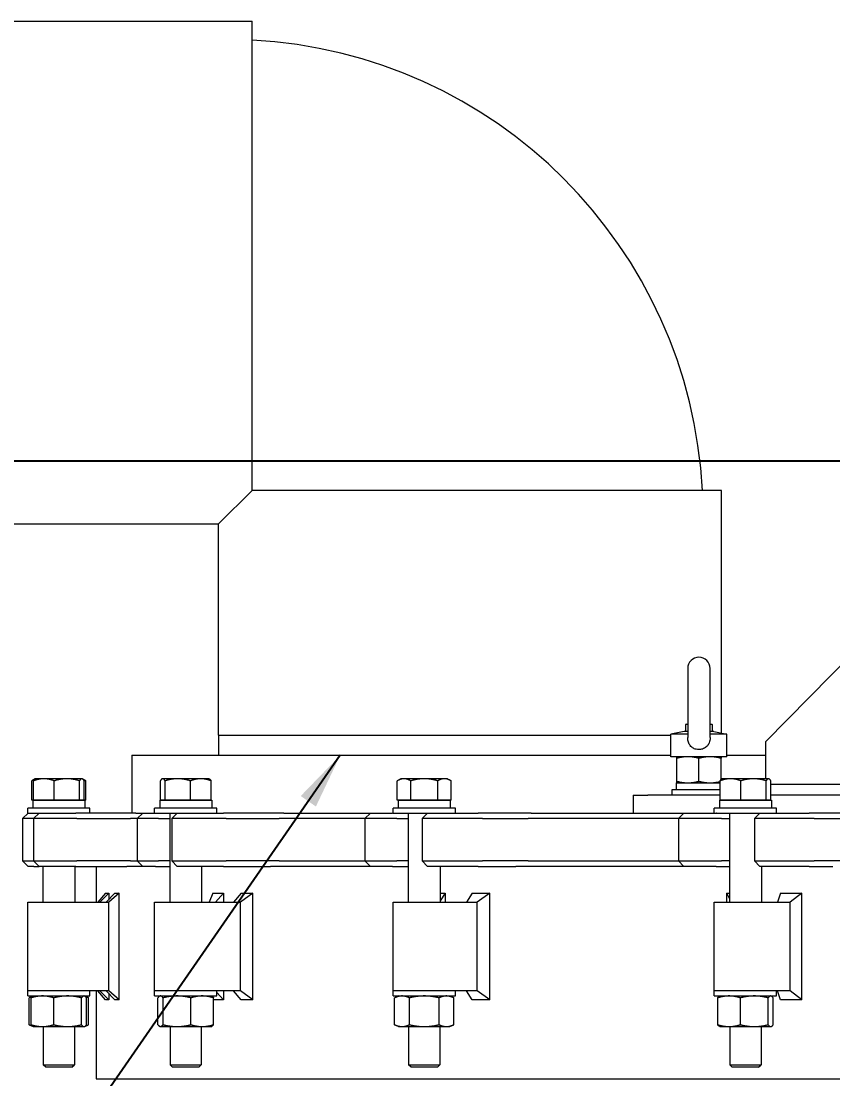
# Model space of a CAD drawing. Header units: inches. Extents: x 20 to 536, y 8 to 344.
# Drawn here: x 396.65 to 419.45, y 140.66 to 170.37 of the extents above; entities that cross this region are included whole.
import ezdxf

# ---------------------------------------------------------------- set-up
doc = ezdxf.new("R2010")
doc.units = ezdxf.units.IN
doc.header["$LTSCALE"] = 16
doc.header["$MEASUREMENT"] = 0
for name, color, linetype, lineweight in [('Dimension (ANSI)', 7, 'Continuous', 25), ('Symbol (ANSI)', 7, 'Continuous', 25), ('Visible (ANSI)', 7, 'Continuous', 50)]:
    doc.layers.add(name, color=color, linetype=linetype, lineweight=lineweight)
doc.styles.add('Standard D-E', font='arial.ttf')
doc.dimstyles.new('in [mm] D-E NeptuneBenson', dxfattribs={"dimscale": 16, "dimtxt": 0.15, "dimasz": 0.098425, "dimexe": 0.125, "dimexo": 0.063, "dimgap": 0.031496, "dimtad": 0, "dimtih": 1, "dimtoh": 1, "dimdec": 4, "dimrnd": 1e-08, "dimzin": 3, "dimdsep": 46, "dimlunit": 5, "dimtxsty": 'Standard D-E', "dimcen": 0.09, "dimdle": 0.393701, "dimclrd": 256, "dimclre": 256, "dimclrt": 256, "dimadec": 1, "dimazin": 1, "dimtfac": 1, "dimtofl": 0, "dimtmove": 0, "dimatfit": 3, "dimfxl": 1, "dimfrac": 1, "dimtolj": 1, "dimtzin": 4, "dimlwd": -1, "dimlwe": -1, "dimarcsym": 0})
doc.dimstyles.new('in [mm] D-E NeptuneBenson$7', dxfattribs={"dimscale": 16, "dimtxt": 0.15, "dimasz": 0.098425, "dimexe": 0.125, "dimexo": 0.063, "dimgap": 0.031496, "dimtad": 0, "dimtih": 1, "dimtoh": 1, "dimdec": 4, "dimrnd": 1e-08, "dimzin": 3, "dimdsep": 46, "dimlunit": 5, "dimtxsty": 'Standard D-E', "dimcen": 0.09, "dimdle": 0.393701, "dimclrd": 256, "dimclre": 256, "dimclrt": 256, "dimadec": 1, "dimazin": 1, "dimtfac": 1, "dimtofl": 0, "dimtmove": 0, "dimatfit": 3, "dimfxl": 1, "dimfrac": 1, "dimtolj": 1, "dimtzin": 4, "dimlwd": -1, "dimlwe": -1, "dimarcsym": 0})

# ---------------------------------------------------------------- blocks, each defined once
blk = doc.blocks.new('*D27')
at = {"layer": 'Defpoints', "color": 0, "transparency": 16777216}
for p in [(360.176, 158.01), (426.681, 158.01), (401.679, 61.1)]:
    blk.add_point(p, dxfattribs=at)
at = {"layer": 'Dimension (ANSI)', "transparency": 16777216}
for p, q in [((425.673, 158.01), (358.176, 158.01)), ((360.176, 156.436), (360.176, 124.588)), ((360.176, 62.675), (360.176, 107.179)), ((400.671, 61.1), (358.176, 61.1))]:
    blk.add_line(p, q, dxfattribs=at)
for points in [[(359.914, 156.436), (360.439, 156.436), (360.176, 158.01)], [(359.914, 62.675), (360.439, 62.675), (360.176, 61.1)]]:
    blk.add_solid(points, dxfattribs=at)
at = {"layer": 'Dimension (ANSI)', "transparency": 16777216, "char_height": 2.4, "attachment_point": 5, "style": 'Standard D-E'}
for s, insert in [('\\A1; \\fArial|b0|i0;\\H2.4000;96{\\H1x;\\S15#16;} in', (360.176, 118.859)), ('\\A1;[2461.5 mm]{\\P\\fArial|b0|i0;\\H2.4000;SHIPPING HEIGHT\\P\\fArial|b0|i0;\\H2.4000;REF.}', (360.176, 110.155))]:
    blk.add_mtext(s, dxfattribs=dict(at, insert=insert))

msp = doc.modelspace()

# ---------------------------------------------------------------- linework, layer by layer
at = {"layer": 'Visible (ANSI)', "linetype": 'Continuous', "lineweight": 18}
for p, q in [((396.25564, 170.37481), (403.13264, 170.37481)), ((403.13264, 157.18981), (403.13264, 170.37481)), ((402.19364, 156.25081), (403.13264, 157.18981)), ((416.31764, 157.18981), (403.13264, 157.18981)), ((416.31764, 150.37026), (416.31764, 157.18981)), ((396.25564, 156.25081), (402.19364, 156.25081)), ((402.19364, 150.31281), (402.19364, 156.25081)), ((417.55765, 150.12531), (420.02051, 152.62531)), ((415.37068, 152.18763), (415.37068, 150.25196)), ((416.0006, 150.25196), (416.0006, 152.18763)), ((415.2703, 150.41632), (414.89824, 150.33723)), ((415.37068, 150.41632), (415.2703, 150.41632)), ((415.32314, 150.62531), (415.31064, 150.61281)), ((415.37068, 150.61281), (415.31064, 150.61281)), ((415.31064, 150.61281), (415.31064, 150.41632)), ((415.32314, 150.62531), (415.37068, 150.62531)), ((416.0006, 150.62531), (416.04814, 150.62531)), ((416.06064, 150.61281), (416.0006, 150.61281)), ((416.10099, 150.41632), (416.0006, 150.41632)), ((416.04814, 150.62531), (416.06064, 150.61281)), ((416.06064, 150.61281), (416.06064, 150.41632)), ((416.10099, 150.41632), (416.47304, 150.33723)), ((402.19264, 150.31281), (414.89824, 150.31281)), ((402.19264, 150.31281), (402.19264, 149.75031)), ((415.37068, 150.33723), (414.89824, 150.33723)), ((414.89824, 149.70731), (414.89824, 150.33723)), ((416.47304, 150.33723), (416.0006, 150.33723)), ((416.47304, 149.70731), (416.47304, 150.33723)), ((417.55765, 150.12531), (417.55765, 149.08894)), ((399.75564, 149.75031), (414.89824, 149.75031)), ((399.75564, 149.75031), (399.75564, 148.12531)), ((416.47304, 149.70731), (414.89824, 149.70731)), ((415.06064, 149.0184), (415.06064, 149.66223)), ((415.68564, 149.0184), (415.68564, 149.66223)), ((416.31064, 149.0701), (416.31064, 149.66223)), ((416.47304, 149.75031), (417.55765, 149.75031)), ((396.94769, 148.48494), (396.94769, 149.03035)), ((397.03928, 149.08323), (396.94854, 149.03084)), ((396.99388, 148.48494), (396.99388, 149.03035)), ((397.04918, 149.08894), (397.03928, 149.08323)), ((397.28448, 149.08894), (397.04918, 149.08894)), ((397.93074, 149.08894), (397.28448, 149.08894)), ((397.57509, 148.48494), (397.57509, 149.03035)), ((398.35143, 149.08894), (397.93074, 149.08894)), ((398.28639, 148.48494), (398.28639, 149.03035)), ((398.36118, 149.08894), (398.35143, 149.08894)), ((398.36118, 149.08894), (398.37107, 149.08323)), ((398.37107, 149.08323), (398.46181, 149.03084)), ((398.41647, 148.48494), (398.41647, 149.03035)), ((398.46266, 148.48494), (398.46266, 149.03035)), ((400.5571, 148.48494), (400.5571, 149.03035)), ((400.6134, 149.08894), (400.60305, 149.08297)), ((400.62359, 149.08894), (400.6134, 149.08894)), ((401.04623, 149.08894), (400.62359, 149.08894)), ((400.69008, 148.48494), (400.69008, 149.03035)), ((401.69204, 149.08894), (401.04623, 149.08894)), ((401.40238, 148.48494), (401.40238, 149.03035)), ((401.9254, 149.08894), (401.69204, 149.08894)), ((401.9254, 149.08894), (401.93575, 149.08297)), ((401.9817, 148.48494), (401.9817, 149.03035)), ((407.21046, 148.48494), (407.21046, 149.03035)), ((407.31195, 149.08894), (407.21131, 149.03084)), ((407.40047, 149.08894), (407.31195, 149.08894)), ((407.96922, 149.08894), (407.40047, 149.08894)), ((407.59048, 148.48494), (407.59048, 149.03035)), ((408.53669, 149.08894), (407.96922, 149.08894)), ((408.34796, 148.48494), (408.34796, 149.03035)), ((408.62395, 149.08894), (408.53669, 149.08894)), ((408.62395, 149.08894), (408.72458, 149.03084)), ((408.72543, 148.48494), (408.72543, 149.03035)), ((415.05314, 148.97331), (416.28158, 148.97331)), ((415.05314, 148.78531), (415.05314, 148.97331)), ((416.28158, 148.48494), (416.28158, 149.03035)), ((416.33687, 149.08894), (416.32698, 149.08323)), ((416.57218, 149.08894), (416.33687, 149.08894)), ((417.21843, 149.08894), (416.57218, 149.08894)), ((416.86278, 148.48494), (416.86278, 149.03035)), ((417.63913, 149.08894), (417.21843, 149.08894)), ((417.57408, 148.48494), (417.57408, 149.03035)), ((417.64887, 149.08894), (417.63913, 149.08894)), ((417.64887, 149.08894), (417.65877, 149.08323)), ((417.70417, 148.48494), (417.70417, 149.03035)), ((417.70417, 148.93781), (419.79885, 148.93781)), ((413.83763, 148.62531), (414.25176, 148.62531)), ((413.83763, 148.62531), (413.83763, 148.12531)), ((416.28158, 148.62531), (414.25176, 148.62531)), ((414.93564, 148.78531), (416.28158, 148.78531)), ((414.93564, 148.62531), (414.93564, 148.78531)), ((419.67005, 148.62531), (417.70417, 148.62531)), ((396.99388, 148.48494), (396.94769, 148.48494)), ((396.97568, 148.48494), (398.43468, 148.48494)), ((396.97568, 148.48494), (396.97568, 148.26594)), ((397.28448, 148.48494), (396.99388, 148.48494)), ((397.04918, 148.48494), (397.04918, 148.48494)), ((397.57509, 148.48494), (397.28448, 148.48494)), ((397.93074, 148.48494), (397.57509, 148.48494)), ((398.28639, 148.48494), (397.93074, 148.48494)), ((398.35143, 148.48494), (398.28639, 148.48494)), ((398.41647, 148.48494), (398.35143, 148.48494)), ((398.36118, 148.48494), (398.36118, 148.48494)), ((398.46266, 148.48494), (398.41647, 148.48494)), ((398.43468, 148.48494), (398.43468, 148.26594)), ((400.5399, 148.48494), (401.9989, 148.48494)), ((400.5399, 148.48494), (400.5399, 148.26594)), ((400.62359, 148.48494), (400.5571, 148.48494)), ((400.6134, 148.48494), (400.6134, 148.48494)), ((400.69008, 148.48494), (400.62359, 148.48494)), ((401.04623, 148.48494), (400.69008, 148.48494)), ((401.40238, 148.48494), (401.04623, 148.48494)), ((401.69204, 148.48494), (401.40238, 148.48494)), ((401.9817, 148.48494), (401.69204, 148.48494)), ((401.9254, 148.48494), (401.9254, 148.48494)), ((401.9989, 148.48494), (401.9989, 148.26594)), ((407.40047, 148.48494), (407.21046, 148.48494)), ((407.23845, 148.48494), (408.69745, 148.48494)), ((407.23845, 148.48494), (407.23845, 148.26594)), ((407.31195, 148.48494), (407.31195, 148.48494)), ((407.59048, 148.48494), (407.40047, 148.48494)), ((407.96922, 148.48494), (407.59048, 148.48494)), ((408.34796, 148.48494), (407.96922, 148.48494)), ((408.53669, 148.48494), (408.34796, 148.48494)), ((408.72543, 148.48494), (408.53669, 148.48494)), ((408.62395, 148.48494), (408.62395, 148.48494)), ((408.69745, 148.48494), (408.69745, 148.26594)), ((416.26337, 148.48494), (417.72237, 148.48494)), ((416.26337, 148.48494), (416.26337, 148.26594)), ((416.57218, 148.48494), (416.28158, 148.48494)), ((416.33687, 148.48494), (416.33687, 148.48494)), ((416.86278, 148.48494), (416.57218, 148.48494)), ((417.21843, 148.48494), (416.86278, 148.48494)), ((417.57408, 148.48494), (417.21843, 148.48494)), ((417.63913, 148.48494), (417.57408, 148.48494)), ((417.70417, 148.48494), (417.63913, 148.48494)), ((417.64887, 148.48494), (417.64887, 148.48494)), ((417.72237, 148.48494), (417.72237, 148.26594)), ((396.8422, 148.12531), (396.6872, 147.97031)), ((398.58018, 148.26594), (396.83018, 148.26594)), ((396.83018, 148.12531), (396.83018, 148.26594)), ((396.83018, 148.12531), (397.15004, 148.12531)), ((397.15004, 148.12531), (396.99504, 147.97031)), ((397.15004, 148.12531), (397.15191, 148.12531)), ((397.15191, 148.12531), (397.20772, 148.12531)), ((397.20772, 148.12531), (398.18123, 148.12531)), ((399.12292, 148.12531), (398.18123, 148.12531)), ((398.58018, 148.12531), (398.58018, 148.26594)), ((399.8695, 148.12531), (399.12292, 148.12531)), ((399.8695, 148.12531), (400.0613, 148.12531)), ((400.0613, 148.12531), (399.9063, 147.97031)), ((400.0613, 148.12531), (400.16077, 148.12531)), ((400.16077, 148.12531), (400.29182, 148.12531)), ((400.29182, 148.12531), (400.3944, 148.12531)), ((402.1444, 148.26594), (400.3944, 148.26594)), ((400.3944, 148.12531), (400.3944, 148.26594)), ((400.3944, 148.12531), (401.03023, 148.12531)), ((400.8219, 148.12531), (400.8219, 145.62531)), ((401.03023, 148.12531), (400.87523, 147.97031)), ((401.03023, 148.12531), (401.04415, 148.12531)), ((401.04415, 148.12531), (401.18906, 148.12531)), ((401.18906, 148.12531), (402.3288, 148.12531)), ((402.1444, 148.12531), (402.1444, 148.26594)), ((403.1569, 148.12531), (402.3288, 148.12531)), ((404.0213, 148.12531), (403.1569, 148.12531)), ((404.0213, 148.12531), (406.45851, 148.12531)), ((406.45851, 148.12531), (406.30351, 147.97031)), ((406.45851, 148.12531), (406.73899, 148.12531)), ((406.73899, 148.12531), (406.94524, 148.12531)), ((406.94524, 148.12531), (407.08085, 148.12531)), ((407.09326, 148.12531), (407.08085, 148.12531)), ((408.84295, 148.26594), (407.09295, 148.26594)), ((407.09295, 148.12531), (407.09295, 148.26594)), ((407.09326, 148.12531), (408.06214, 148.12531)), ((407.52045, 148.12531), (407.52045, 145.62531)), ((408.06214, 148.12531), (407.90714, 147.97031)), ((408.06214, 148.12531), (408.09788, 148.12531)), ((408.09788, 148.12531), (408.31442, 148.12531)), ((408.31442, 148.12531), (409.48291, 148.12531)), ((408.84295, 148.12531), (408.84295, 148.26594)), ((410.09755, 148.12531), (409.48291, 148.12531)), ((410.97551, 148.12531), (410.09755, 148.12531)), ((410.97551, 148.12531), (415.26225, 148.12531)), ((415.26225, 148.12531), (415.10725, 147.97031)), ((415.26225, 148.12531), (415.79181, 148.12531)), ((415.79181, 148.12531), (416.0484, 148.12531)), ((416.0484, 148.12531), (416.17234, 148.12531)), ((417.86787, 148.26594), (416.11787, 148.26594)), ((416.11787, 148.12531), (416.11787, 148.26594)), ((416.17894, 148.12531), (416.17234, 148.12531)), ((416.17894, 148.12531), (417.39761, 148.12531)), ((416.54537, 148.12531), (416.54537, 145.62531)), ((417.39761, 148.12531), (417.24261, 147.97031)), ((417.39761, 148.12531), (417.46231, 148.12531)), ((417.46231, 148.12531), (417.72437, 148.12531)), ((417.72437, 148.12531), (418.78067, 148.12531)), ((417.86787, 148.12531), (417.86787, 148.26594)), ((419.10772, 148.12531), (418.78067, 148.12531)), ((419.89334, 148.12531), (419.10772, 148.12531)), ((396.69713, 147.97031), (396.6872, 147.97031)), ((396.6872, 147.97031), (396.6872, 146.78031)), ((396.73737, 147.97031), (396.69713, 147.97031)), ((396.99504, 147.97031), (396.73737, 147.97031)), ((396.99997, 147.97031), (396.99504, 147.97031)), ((396.99504, 147.97031), (396.99504, 146.78031)), ((397.05606, 147.97031), (396.99997, 147.97031)), ((398.20815, 147.97031), (397.05606, 147.97031)), ((398.20815, 147.97031), (399.14983, 147.97031)), ((399.14983, 147.97031), (399.71974, 147.97031)), ((399.9063, 147.97031), (399.71974, 147.97031)), ((400.02402, 147.97031), (399.9063, 147.97031)), ((399.9063, 147.97031), (399.9063, 146.78031)), ((400.15573, 147.97031), (400.02402, 147.97031)), ((400.50023, 147.97031), (400.15573, 147.97031)), ((400.50023, 147.97031), (400.8219, 147.97031)), ((400.91185, 147.97031), (400.87523, 147.97031)), ((400.87523, 147.97031), (400.87523, 146.78031)), ((401.0575, 147.97031), (400.91185, 147.97031)), ((402.4063, 147.97031), (401.0575, 147.97031)), ((402.4063, 147.97031), (403.2344, 147.97031)), ((403.2344, 147.97031), (403.89425, 147.97031)), ((406.30351, 147.97031), (403.89425, 147.97031)), ((406.63543, 147.97031), (406.30351, 147.97031)), ((406.30351, 147.97031), (406.30351, 146.78031)), ((406.84273, 147.97031), (406.63543, 147.97031)), ((407.19958, 147.97031), (406.84273, 147.97031)), ((407.19958, 147.97031), (407.52045, 147.97031)), ((408.00118, 147.97031), (407.90714, 147.97031)), ((407.90714, 147.97031), (407.90714, 146.78031)), ((408.21882, 147.97031), (408.00118, 147.97031)), ((409.60164, 147.97031), (408.21882, 147.97031)), ((409.60164, 147.97031), (410.21629, 147.97031)), ((410.21629, 147.97031), (410.88649, 147.97031)), ((415.10725, 147.97031), (410.88649, 147.97031)), ((415.73395, 147.97031), (415.10725, 147.97031)), ((415.10725, 147.97031), (415.10725, 146.78031)), ((415.99183, 147.97031), (415.73395, 147.97031)), ((416.31799, 147.97031), (415.99183, 147.97031)), ((416.31799, 147.97031), (416.54537, 147.97031)), ((417.41288, 147.97031), (417.24261, 147.97031)), ((417.24261, 147.97031), (417.24261, 146.78031)), ((417.67627, 147.97031), (417.41288, 147.97031)), ((418.92632, 147.97031), (417.67627, 147.97031)), ((418.92632, 147.97031), (419.25337, 147.97031)), ((419.25337, 147.97031), (419.85308, 147.97031)), ((396.6872, 146.78031), (396.69713, 146.78031)), ((396.8422, 146.62531), (396.6872, 146.78031)), ((396.69713, 146.78031), (396.73737, 146.78031)), ((396.73737, 146.78031), (396.99504, 146.78031)), ((396.85059, 146.62531), (396.8422, 146.62531)), ((396.89063, 146.62531), (396.85059, 146.62531)), ((397.00106, 146.62531), (396.89063, 146.62531)), ((396.99504, 146.78031), (396.99997, 146.78031)), ((397.15004, 146.62531), (396.99504, 146.78031)), ((396.99997, 146.78031), (397.05606, 146.78031)), ((397.00106, 146.62531), (397.15004, 146.62531)), ((397.05606, 146.78031), (398.20815, 146.78031)), ((397.15191, 146.62531), (397.15004, 146.62531)), ((397.20772, 146.62531), (397.15191, 146.62531)), ((398.18123, 146.62531), (397.20772, 146.62531)), ((397.25768, 146.62531), (397.25768, 145.62531)), ((398.15268, 146.62531), (398.15268, 145.62531)), ((398.18123, 146.62531), (399.12292, 146.62531)), ((399.14983, 146.78031), (398.20815, 146.78031)), ((398.75431, 146.62531), (398.75431, 145.62531)), ((399.12292, 146.62531), (399.61289, 146.62531)), ((399.71974, 146.78031), (399.14983, 146.78031)), ((400.0613, 146.62531), (399.61289, 146.62531)), ((399.71974, 146.78031), (399.9063, 146.78031)), ((399.9063, 146.78031), (400.02402, 146.78031)), ((400.0613, 146.62531), (399.9063, 146.78031)), ((400.02402, 146.78031), (400.15573, 146.78031)), ((400.16077, 146.62531), (400.0613, 146.62531)), ((400.15573, 146.78031), (400.50023, 146.78031)), ((400.29182, 146.62531), (400.16077, 146.62531)), ((400.42273, 146.62531), (400.29182, 146.62531)), ((400.42273, 146.62531), (400.8219, 146.62531)), ((400.8219, 146.78031), (400.50023, 146.78031)), ((400.87523, 146.78031), (400.91185, 146.78031)), ((401.03023, 146.62531), (400.87523, 146.78031)), ((400.91185, 146.78031), (401.0575, 146.78031)), ((401.04415, 146.62531), (401.03023, 146.62531)), ((401.18906, 146.62531), (401.04415, 146.62531)), ((401.0575, 146.78031), (402.4063, 146.78031)), ((402.3288, 146.62531), (401.18906, 146.62531)), ((401.7169, 146.62531), (401.7169, 145.62531)), ((402.3288, 146.62531), (403.1569, 146.62531)), ((403.2344, 146.78031), (402.4063, 146.78031)), ((403.1569, 146.62531), (403.65456, 146.62531)), ((403.89425, 146.78031), (403.2344, 146.78031)), ((406.45851, 146.62531), (403.65456, 146.62531)), ((403.89425, 146.78031), (406.30351, 146.78031)), ((406.30351, 146.78031), (406.63543, 146.78031)), ((406.45851, 146.62531), (406.30351, 146.78031)), ((406.73899, 146.62531), (406.45851, 146.62531)), ((406.63543, 146.78031), (406.84273, 146.78031)), ((406.94524, 146.62531), (406.73899, 146.62531)), ((406.84273, 146.78031), (407.19958, 146.78031)), ((407.08085, 146.62531), (406.94524, 146.62531)), ((407.08085, 146.62531), (407.52045, 146.62531)), ((407.52045, 146.78031), (407.19958, 146.78031)), ((407.90714, 146.78031), (408.00118, 146.78031)), ((408.06214, 146.62531), (407.90714, 146.78031)), ((408.00118, 146.78031), (408.21882, 146.78031)), ((408.09788, 146.62531), (408.06214, 146.62531)), ((408.31442, 146.62531), (408.09788, 146.62531)), ((408.21882, 146.78031), (409.60164, 146.78031)), ((409.48291, 146.62531), (408.31442, 146.62531)), ((408.41545, 146.62531), (408.41545, 145.62531)), ((409.48291, 146.62531), (410.09755, 146.62531)), ((410.21629, 146.78031), (409.60164, 146.78031)), ((410.09755, 146.62531), (410.54287, 146.62531)), ((410.88649, 146.78031), (410.21629, 146.78031)), ((415.26225, 146.62531), (410.54287, 146.62531)), ((410.88649, 146.78031), (415.10725, 146.78031)), ((415.10725, 146.78031), (415.73395, 146.78031)), ((415.26225, 146.62531), (415.10725, 146.78031)), ((415.79181, 146.62531), (415.26225, 146.62531)), ((415.73395, 146.78031), (415.99183, 146.78031)), ((416.0484, 146.62531), (415.79181, 146.62531)), ((415.99183, 146.78031), (416.31799, 146.78031)), ((416.17234, 146.62531), (416.0484, 146.62531)), ((416.17234, 146.62531), (416.53174, 146.62531)), ((416.54537, 146.78031), (416.31799, 146.78031)), ((416.53174, 146.62531), (416.54537, 146.62531)), ((417.24261, 146.78031), (417.41288, 146.78031)), ((417.39761, 146.62531), (417.24261, 146.78031)), ((417.46231, 146.62531), (417.39761, 146.62531)), ((417.41288, 146.78031), (417.67627, 146.78031)), ((417.44037, 146.62531), (417.44037, 145.62531)), ((417.72437, 146.62531), (417.46231, 146.62531)), ((417.67627, 146.78031), (418.92632, 146.78031)), ((418.78067, 146.62531), (417.72437, 146.62531)), ((418.78067, 146.62531), (419.10772, 146.62531)), ((419.25337, 146.78031), (418.92632, 146.78031)), ((419.10772, 146.62531), (419.44699, 146.62531)), ((419.85308, 146.78031), (419.25337, 146.78031)), ((396.83018, 145.62531), (397.85712, 145.62531)), ((396.83018, 143.12531), (396.83018, 145.62531)), ((397.85712, 145.62531), (399.10624, 145.62531)), ((399.01384, 145.87521), (398.80236, 145.62531)), ((399.10549, 145.87521), (398.85864, 145.62531)), ((399.01384, 145.87521), (399.10549, 145.87521)), ((399.27763, 145.87521), (399.03229, 145.62531)), ((399.10549, 145.87521), (399.10549, 145.69987)), ((399.40452, 145.87521), (399.10624, 145.62531)), ((399.10624, 143.12531), (399.10624, 145.62531)), ((399.27763, 145.87521), (399.40452, 145.87521)), ((399.40452, 142.87541), (399.40452, 145.87521)), ((400.3944, 145.62531), (401.7069, 145.62531)), ((400.3944, 143.12531), (400.3944, 145.62531)), ((401.7069, 145.62531), (402.80536, 145.62531)), ((402.02955, 145.87521), (401.93036, 145.62531)), ((402.02955, 145.87521), (402.32867, 145.87521)), ((402.32867, 145.87521), (402.11009, 145.62531)), ((402.32867, 145.87521), (402.32867, 145.62531)), ((402.82433, 145.87521), (402.61009, 145.62531)), ((403.15445, 145.87521), (402.80536, 145.62531)), ((402.80536, 143.12531), (402.80536, 145.62531)), ((402.82433, 145.87521), (403.15445, 145.87521)), ((403.15445, 142.87541), (403.15445, 145.87521)), ((407.09295, 145.62531), (408.63823, 145.62531)), ((407.09295, 143.12531), (407.09295, 145.62531)), ((408.55842, 145.87521), (408.41545, 145.65729)), ((408.41545, 145.87521), (408.55842, 145.87521)), ((408.55842, 145.87521), (408.55842, 145.62531)), ((408.63823, 145.62531), (409.45354, 145.62531)), ((409.3178, 145.87521), (409.16051, 145.62531)), ((409.3178, 145.87521), (409.81134, 145.87521)), ((409.81134, 145.87521), (409.45354, 145.62531)), ((409.45354, 143.12531), (409.45354, 145.62531)), ((409.81134, 142.87541), (409.81134, 145.87521)), ((416.11787, 145.62531), (417.8151, 145.62531)), ((416.11787, 143.12531), (416.11787, 145.62531)), ((416.45815, 145.87521), (416.45815, 145.62531)), ((416.45815, 145.87521), (416.54537, 145.87521)), ((416.45815, 145.87521), (416.54537, 145.72623)), ((417.8151, 145.62531), (418.24892, 145.62531)), ((417.97485, 145.87521), (417.89347, 145.62531)), ((417.97485, 145.87521), (418.57227, 145.87521)), ((418.57227, 145.87521), (418.24892, 145.62531)), ((418.24892, 143.12531), (418.24892, 145.62531)), ((418.57227, 142.87541), (418.57227, 145.87521)), ((397.85712, 143.12531), (396.83018, 143.12531)), ((397.85712, 143.12531), (396.83018, 143.12531)), ((396.83018, 142.98469), (396.83018, 143.12531)), ((396.83018, 142.98469), (398.58018, 142.98469)), ((396.97533, 142.97963), (396.87587, 142.93325)), ((396.98618, 142.98469), (396.97533, 142.97963)), ((399.10624, 143.12531), (397.85712, 143.12531)), ((398.42418, 142.98469), (398.43502, 142.97963)), ((398.43502, 142.97963), (398.53448, 142.93325)), ((398.58018, 142.98469), (398.58018, 143.12531)), ((398.75431, 143.12531), (398.75431, 140.65656)), ((399.01384, 142.87541), (398.80236, 143.12531)), ((399.10549, 142.87541), (398.85864, 143.12531)), ((399.27763, 142.87541), (399.03229, 143.12531)), ((399.10549, 143.05075), (399.10549, 142.87541)), ((399.40452, 142.87541), (399.10624, 143.12531)), ((401.7069, 143.12531), (400.3944, 143.12531)), ((401.7069, 143.12531), (400.3944, 143.12531)), ((400.3944, 142.98469), (400.3944, 143.12531)), ((400.3944, 142.98469), (402.1444, 142.98469)), ((400.5504, 142.98469), (400.53906, 142.9794)), ((402.80536, 143.12531), (401.7069, 143.12531)), ((401.9884, 142.98469), (401.99974, 142.9794)), ((402.1444, 142.98469), (402.1444, 143.12531)), ((402.32867, 142.87541), (402.1444, 143.08609)), ((402.32867, 143.12531), (402.32867, 142.87541)), ((402.82433, 142.87541), (402.61009, 143.12531)), ((403.15445, 142.87541), (402.80536, 143.12531)), ((408.63823, 143.12531), (407.09295, 143.12531)), ((408.63823, 143.12531), (407.09295, 143.12531)), ((407.09295, 142.98469), (407.09295, 143.12531)), ((407.09295, 142.98469), (408.84295, 142.98469)), ((407.24895, 142.98469), (407.13864, 142.93325)), ((409.45354, 143.12531), (408.63823, 143.12531)), ((408.68695, 142.98469), (408.79725, 142.93325)), ((408.84295, 142.98469), (408.84295, 143.12531)), ((409.3178, 142.87541), (409.16051, 143.12531)), ((409.81134, 142.87541), (409.45354, 143.12531)), ((417.8151, 143.12531), (416.11787, 143.12531)), ((417.8151, 143.12531), (416.11787, 143.12531)), ((416.11787, 142.98469), (416.11787, 143.12531)), ((416.11787, 142.98469), (417.86787, 142.98469)), ((416.27387, 142.98469), (416.26303, 142.97963)), ((417.71187, 142.98469), (417.72272, 142.97963)), ((418.24892, 143.12531), (417.8151, 143.12531)), ((417.86787, 142.98469), (417.86787, 143.12531)), ((417.97485, 142.87541), (417.89347, 143.12531)), ((418.57227, 142.87541), (418.24892, 143.12531)), ((396.87495, 142.17755), (396.87495, 142.93282)), ((396.92557, 142.17755), (396.92557, 142.93282)), ((397.56259, 142.17755), (397.56259, 142.93282)), ((398.3422, 142.17755), (398.3422, 142.93282)), ((398.48478, 142.17755), (398.48478, 142.93282)), ((398.5354, 142.17755), (398.5354, 142.93282)), ((399.10549, 142.87541), (399.01384, 142.87541)), ((399.40452, 142.87541), (399.27763, 142.87541)), ((400.48869, 142.17755), (400.48869, 142.93282)), ((400.63444, 142.17755), (400.63444, 142.93282)), ((401.41515, 142.17755), (401.41515, 142.93282)), ((402.05011, 142.17755), (402.05011, 142.93282)), ((402.32867, 142.87541), (402.05011, 142.87541)), ((403.15445, 142.87541), (402.82433, 142.87541)), ((407.13772, 142.17755), (407.13772, 142.93282)), ((407.55423, 142.17755), (407.55423, 142.93282)), ((408.38445, 142.17755), (408.38445, 142.93282)), ((408.79817, 142.17755), (408.79817, 142.93282)), ((409.81134, 142.87541), (409.3178, 142.87541)), ((416.21326, 142.17755), (416.21326, 142.93282)), ((416.85029, 142.17755), (416.85029, 142.93282)), ((417.6299, 142.17755), (417.6299, 142.93282)), ((417.77248, 142.17755), (417.77248, 142.93282)), ((418.57227, 142.87541), (417.97485, 142.87541)), ((396.97533, 142.13074), (396.87587, 142.17712)), ((396.98618, 142.12569), (396.97533, 142.13074)), ((396.98618, 142.12569), (397.24408, 142.12569)), ((397.24408, 142.12569), (397.9524, 142.12569)), ((397.26768, 142.12569), (397.26768, 141.05105)), ((397.9524, 142.12569), (398.41349, 142.12569)), ((398.14268, 142.12569), (398.14268, 141.05105)), ((398.41349, 142.12569), (398.42418, 142.12569)), ((398.42418, 142.12569), (398.43502, 142.13074)), ((398.43502, 142.13074), (398.53448, 142.17712)), ((400.5504, 142.12569), (400.53906, 142.13098)), ((400.5504, 142.12569), (400.56156, 142.12569)), ((400.56156, 142.12569), (401.0248, 142.12569)), ((400.8319, 142.12569), (400.8319, 141.05105)), ((401.0248, 142.12569), (401.73263, 142.12569)), ((401.7069, 142.12569), (401.7069, 141.05105)), ((401.73263, 142.12569), (401.9884, 142.12569)), ((401.9884, 142.12569), (401.99974, 142.13098)), ((407.24895, 142.12569), (407.13864, 142.17712)), ((407.24895, 142.12569), (407.34597, 142.12569)), ((407.34597, 142.12569), (407.96934, 142.12569)), ((407.53045, 142.12569), (407.53045, 141.05105)), ((407.96934, 142.12569), (408.59131, 142.12569)), ((408.40545, 142.12569), (408.40545, 141.05105)), ((408.59131, 142.12569), (408.68695, 142.12569)), ((408.68695, 142.12569), (408.79725, 142.17712)), ((416.27387, 142.12569), (416.26303, 142.13074)), ((416.27387, 142.12569), (416.53178, 142.12569)), ((416.53178, 142.12569), (417.2401, 142.12569)), ((416.55537, 142.12569), (416.55537, 141.05105)), ((417.2401, 142.12569), (417.70119, 142.12569)), ((417.43037, 142.12569), (417.43037, 141.05105)), ((417.70119, 142.12569), (417.71187, 142.12569)), ((417.71187, 142.12569), (417.72272, 142.13074)), ((397.26768, 141.05105), (398.14268, 141.05105)), ((397.33584, 140.98494), (397.26768, 141.05105)), ((398.07451, 140.98494), (397.33584, 140.98494)), ((398.07451, 140.98494), (398.14268, 141.05105)), ((400.8319, 141.05105), (401.7069, 141.05105)), ((400.90006, 140.98494), (400.8319, 141.05105)), ((401.63874, 140.98494), (400.90006, 140.98494)), ((401.63874, 140.98494), (401.7069, 141.05105)), ((407.53045, 141.05105), (408.40545, 141.05105)), ((407.59861, 140.98494), (407.53045, 141.05105)), ((408.33728, 140.98494), (407.59861, 140.98494)), ((408.33728, 140.98494), (408.40545, 141.05105)), ((416.55537, 141.05105), (417.43037, 141.05105)), ((416.62353, 140.98494), (416.55537, 141.05105)), ((417.36221, 140.98494), (416.62353, 140.98494)), ((417.36221, 140.98494), (417.43037, 141.05105)), ((398.75431, 140.65656), (449.62921, 140.65656))]:
    msp.add_line(p, q, dxfattribs=at)
for centre, radius, start, end in [((402.44564, 156.50281), 13.356, 2.948456, 87.051544), ((415.68564, 152.18763), 0.31496, 0, 180)]:
    msp.add_arc(centre, radius, start, end, dxfattribs=at)
msp.add_open_spline([(416.00062, 150.25196), (416.00062, 150.22319), (415.99836, 150.1945), (415.98429, 150.1182), (415.96815, 150.07903), (415.92743, 150.0137), (415.90058, 149.98532), (415.83627, 149.9403), (415.79975, 149.92436), (415.72189, 149.90631), (415.68127, 149.90441), (415.60178, 149.91498), (415.56363, 149.92729), (415.49603, 149.96475), (415.46707, 149.98897), (415.42092, 150.04634), (415.40401, 150.07796), (415.37942, 150.14949), (415.37302, 150.18841), (415.37086, 150.23597), (415.37068, 150.24396), (415.37068, 150.25196)], degree=3, knots=[0.21713249, 0.21713249, 0.21713249, 0.21713249, 0.4360614, 0.4360614, 0.81037425, 0.81037425, 1.20283151, 1.20283151, 1.59567121, 1.59567121, 1.99045995, 1.99045995, 2.38348301, 2.38348301, 2.7609854, 2.7609854, 3.1199212, 3.1199212, 3.50625859, 3.50625859, 3.58411896, 3.58411896, 3.58411896, 3.58411896], dxfattribs=at)
for points, weights in [([(415.06064, 149.66223), (415.06064, 149.70731), (415.06064, 149.70731)], [1, 1.0379548493, 1]), ([(415.37314, 149.70731), (415.22811, 149.70731), (415.06064, 149.66223)], [1, 1.0379548493, 1]), ([(415.68564, 149.66223), (415.51817, 149.70731), (415.37314, 149.70731)], [1, 1.0379548493, 1]), ([(415.99814, 149.70731), (415.85311, 149.70731), (415.68564, 149.66223)], [1, 1.0379548493, 1]), ([(416.31064, 149.66223), (416.14317, 149.70731), (415.99814, 149.70731)], [1, 1.0379548493, 1]), ([(416.31064, 149.70731), (416.31064, 149.70731), (416.31064, 149.66223)], [1, 1.0379548493, 1]), ([(397.01792, 149.06463), (396.98424, 149.05138), (396.94769, 149.03035)], [1.01727786751, 1.01329823303, 1]), ([(396.94769, 149.03035), (396.94812, 149.03059), (396.94854, 149.03084)], [1, 1.00015275945, 1.00030428927]), ([(397.28448, 149.08894), (397.14961, 149.08894), (396.99388, 149.03035)], [1, 1.0379548493, 1]), ([(396.99388, 149.03035), (397.01804, 149.07097), (397.03928, 149.08323)], [1, 1.02600759169, 1.01637310665]), ([(397.57509, 149.03035), (397.41935, 149.08894), (397.28448, 149.08894)], [1, 1.0379548493, 1]), ([(397.93074, 149.08894), (397.76568, 149.08894), (397.57509, 149.03035)], [1, 1.0379548493, 1]), ([(398.28639, 149.03035), (398.09579, 149.08894), (397.93074, 149.08894)], [1, 1.0379548493, 1]), ([(398.35143, 149.08894), (398.32124, 149.08894), (398.28639, 149.03035)], [1, 1.0379548493, 1]), ([(398.41647, 149.03035), (398.38162, 149.08894), (398.35143, 149.08894)], [1, 1.0379548493, 1]), ([(398.46266, 149.03035), (398.42597, 149.0516), (398.39219, 149.06492)], [1, 1.01344146313, 1.01736251269]), ([(400.62359, 149.08894), (400.59273, 149.08894), (400.5571, 149.03035)], [1, 1.0379548493, 1]), ([(400.69008, 149.03035), (400.65445, 149.08894), (400.62359, 149.08894)], [1, 1.0379548493, 1]), ([(401.04623, 149.08894), (400.88094, 149.08894), (400.69008, 149.03035)], [1, 1.0379548493, 1]), ([(401.40238, 149.03035), (401.21152, 149.08894), (401.04623, 149.08894)], [1, 1.0379548493, 1]), ([(401.69204, 149.08894), (401.55761, 149.08894), (401.40238, 149.03035)], [1, 1.0379548493, 1]), ([(401.9817, 149.03035), (401.82647, 149.08894), (401.69204, 149.08894)], [1, 1.0379548493, 1]), ([(401.93575, 149.08297), (401.95725, 149.07055), (401.9817, 149.03035)], [1.01657159114, 1.02573438582, 1]), ([(407.40047, 149.08894), (407.31229, 149.08894), (407.21046, 149.03035)], [1, 1.0379548493, 1]), ([(407.21046, 149.03035), (407.21089, 149.03059), (407.21131, 149.03084)], [1, 1.00015275945, 1.00030428927]), ([(407.59048, 149.03035), (407.48865, 149.08894), (407.40047, 149.08894)], [1, 1.0379548493, 1]), ([(407.96922, 149.08894), (407.79344, 149.08894), (407.59048, 149.03035)], [1, 1.0379548493, 1]), ([(408.34796, 149.03035), (408.14499, 149.08894), (407.96922, 149.08894)], [1, 1.0379548493, 1]), ([(408.53669, 149.08894), (408.4491, 149.08894), (408.34796, 149.03035)], [1, 1.0379548493, 1]), ([(408.72543, 149.03035), (408.62428, 149.08894), (408.53669, 149.08894)], [1, 1.0379548493, 1]), ([(415.06064, 148.97331), (415.06064, 148.97331), (415.06064, 149.0184)], [1, 1.0379548493, 1]), ([(415.06064, 149.0184), (415.22811, 148.97331), (415.37314, 148.97331)], [1, 1.0379548493, 1]), ([(415.37314, 148.97331), (415.51817, 148.97331), (415.68564, 149.0184)], [1, 1.0379548493, 1]), ([(415.68564, 149.0184), (415.85311, 148.97331), (415.99814, 148.97331)], [1, 1.0379548493, 1]), ([(415.99814, 148.97331), (416.13128, 148.97331), (416.28158, 149.01085)], [1, 1.0347350804, 1.00589326179]), ([(416.57218, 149.08894), (416.43731, 149.08894), (416.28158, 149.03035)], [1, 1.0379548493, 1]), ([(416.28158, 149.03035), (416.30574, 149.07097), (416.32698, 149.08323)], [1, 1.02600759169, 1.01637310665]), ([(416.86278, 149.03035), (416.70705, 149.08894), (416.57218, 149.08894)], [1, 1.0379548493, 1]), ([(417.21843, 149.08894), (417.05338, 149.08894), (416.86278, 149.03035)], [1, 1.0379548493, 1]), ([(417.57408, 149.03035), (417.38349, 149.08894), (417.21843, 149.08894)], [1, 1.0379548493, 1]), ([(417.63913, 149.08894), (417.60894, 149.08894), (417.57408, 149.03035)], [1, 1.0379548493, 1]), ([(417.70417, 149.03035), (417.66931, 149.08894), (417.63913, 149.08894)], [1, 1.0379548493, 1]), ([(396.95192, 142.96317), (396.915, 142.95143), (396.87495, 142.93282)], [1.01727786751, 1.01329823303, 1]), ([(397.24408, 142.98469), (397.09626, 142.98469), (396.92557, 142.93282)], [1, 1.0379548493, 1]), ([(396.92557, 142.93282), (396.95205, 142.96877), (396.97533, 142.97963)], [1, 1.02600759169, 1.01637310665]), ([(397.56259, 142.93282), (397.3919, 142.98469), (397.24408, 142.98469)], [1, 1.0379548493, 1]), ([(397.9524, 142.98469), (397.77149, 142.98469), (397.56259, 142.93282)], [1, 1.0379548493, 1]), ([(398.3422, 142.93282), (398.13331, 142.98469), (397.9524, 142.98469)], [1, 1.0379548493, 1]), ([(398.41349, 142.98469), (398.38041, 142.98469), (398.3422, 142.93282)], [1, 1.0379548493, 1]), ([(398.48478, 142.93282), (398.44658, 142.98469), (398.41349, 142.98469)], [1, 1.0379548493, 1]), ([(398.5354, 142.93282), (398.4952, 142.95163), (398.45817, 142.96342)], [1, 1.01344146313, 1.01736251269]), ([(400.56156, 142.98469), (400.52774, 142.98469), (400.48869, 142.93282)], [1, 1.0379548493, 1]), ([(400.63444, 142.93282), (400.59539, 142.98469), (400.56156, 142.98469)], [1, 1.0379548493, 1]), ([(401.0248, 142.98469), (400.84363, 142.98469), (400.63444, 142.93282)], [1, 1.0379548493, 1]), ([(401.41515, 142.93282), (401.20596, 142.98469), (401.0248, 142.98469)], [1, 1.0379548493, 1]), ([(401.73263, 142.98469), (401.58529, 142.98469), (401.41515, 142.93282)], [1, 1.0379548493, 1]), ([(402.05011, 142.93282), (401.87997, 142.98469), (401.73263, 142.98469)], [1, 1.0379548493, 1]), ([(401.99974, 142.9794), (402.02331, 142.96841), (402.05011, 142.93282)], [1.01657159114, 1.02573438582, 1]), ([(407.34597, 142.98469), (407.24932, 142.98469), (407.13772, 142.93282)], [1, 1.0379548493, 1]), ([(407.55423, 142.93282), (407.44262, 142.98469), (407.34597, 142.98469)], [1, 1.0379548493, 1]), ([(407.96934, 142.98469), (407.77668, 142.98469), (407.55423, 142.93282)], [1, 1.0379548493, 1]), ([(408.38445, 142.93282), (408.16199, 142.98469), (407.96934, 142.98469)], [1, 1.0379548493, 1]), ([(408.59131, 142.98469), (408.49531, 142.98469), (408.38445, 142.93282)], [1, 1.0379548493, 1]), ([(408.79817, 142.93282), (408.68732, 142.98469), (408.59131, 142.98469)], [1, 1.0379548493, 1]), ([(416.53178, 142.98469), (416.38396, 142.98469), (416.21326, 142.93282)], [1, 1.0379548493, 1]), ([(416.21326, 142.93282), (416.23975, 142.96877), (416.26303, 142.97963)], [1, 1.02600759169, 1.01637310665]), ([(416.85029, 142.93282), (416.6796, 142.98469), (416.53178, 142.98469)], [1, 1.0379548493, 1]), ([(417.2401, 142.98469), (417.05919, 142.98469), (416.85029, 142.93282)], [1, 1.0379548493, 1]), ([(417.6299, 142.93282), (417.421, 142.98469), (417.2401, 142.98469)], [1, 1.0379548493, 1]), ([(417.70119, 142.98469), (417.6681, 142.98469), (417.6299, 142.93282)], [1, 1.0379548493, 1]), ([(417.77248, 142.93282), (417.73428, 142.98469), (417.70119, 142.98469)], [1, 1.0379548493, 1]), ([(396.87495, 142.93282), (396.87541, 142.93304), (396.87587, 142.93325)], [1, 1.00015275945, 1.00030428927]), ([(407.13772, 142.93282), (407.13818, 142.93304), (407.13864, 142.93325)], [1, 1.00015275945, 1.00030428927]), ([(396.87587, 142.17712), (396.87541, 142.17734), (396.87495, 142.17755)], [1.00030428927, 1.00015275945, 1]), ([(396.87495, 142.17755), (396.915, 142.15894), (396.95192, 142.1472)], [1, 1.01329823303, 1.01727786751]), ([(396.97533, 142.13074), (396.95205, 142.1416), (396.92557, 142.17755)], [1.01637310665, 1.02600759169, 1]), ([(396.92557, 142.17755), (397.09626, 142.12569), (397.24408, 142.12569)], [1, 1.0379548493, 1]), ([(397.24408, 142.12569), (397.3919, 142.12569), (397.56259, 142.17755)], [1, 1.0379548493, 1]), ([(397.56259, 142.17755), (397.77149, 142.12569), (397.9524, 142.12569)], [1, 1.0379548493, 1]), ([(397.9524, 142.12569), (398.13331, 142.12569), (398.3422, 142.17755)], [1, 1.0379548493, 1]), ([(398.3422, 142.17755), (398.38041, 142.12569), (398.41349, 142.12569)], [1, 1.0379548493, 1]), ([(398.41349, 142.12569), (398.44658, 142.12569), (398.48478, 142.17755)], [1, 1.0379548493, 1]), ([(398.45817, 142.14695), (398.4952, 142.15874), (398.5354, 142.17755)], [1.01736251269, 1.01344146313, 1]), ([(400.48869, 142.17755), (400.52774, 142.12569), (400.56156, 142.12569)], [1, 1.0379548493, 1]), ([(400.56156, 142.12569), (400.59539, 142.12569), (400.63444, 142.17755)], [1, 1.0379548493, 1]), ([(400.63444, 142.17755), (400.84363, 142.12569), (401.0248, 142.12569)], [1, 1.0379548493, 1]), ([(401.0248, 142.12569), (401.20596, 142.12569), (401.41515, 142.17755)], [1, 1.0379548493, 1]), ([(401.41515, 142.17755), (401.58529, 142.12569), (401.73263, 142.12569)], [1, 1.0379548493, 1]), ([(401.73263, 142.12569), (401.87997, 142.12569), (402.05011, 142.17755)], [1, 1.0379548493, 1]), ([(402.05011, 142.17755), (402.02331, 142.14197), (401.99974, 142.13098)], [1, 1.02573438582, 1.01657159114]), ([(407.13864, 142.17712), (407.13818, 142.17734), (407.13772, 142.17755)], [1.00030428927, 1.00015275945, 1]), ([(407.13772, 142.17755), (407.24932, 142.12569), (407.34597, 142.12569)], [1, 1.0379548493, 1]), ([(407.34597, 142.12569), (407.44262, 142.12569), (407.55423, 142.17755)], [1, 1.0379548493, 1]), ([(407.55423, 142.17755), (407.77668, 142.12569), (407.96934, 142.12569)], [1, 1.0379548493, 1]), ([(407.96934, 142.12569), (408.16199, 142.12569), (408.38445, 142.17755)], [1, 1.0379548493, 1]), ([(408.38445, 142.17755), (408.49531, 142.12569), (408.59131, 142.12569)], [1, 1.0379548493, 1]), ([(408.59131, 142.12569), (408.68732, 142.12569), (408.79817, 142.17755)], [1, 1.0379548493, 1]), ([(416.26303, 142.13074), (416.23975, 142.1416), (416.21326, 142.17755)], [1.01637310665, 1.02600759169, 1]), ([(416.21326, 142.17755), (416.38396, 142.12569), (416.53178, 142.12569)], [1, 1.0379548493, 1]), ([(416.53178, 142.12569), (416.6796, 142.12569), (416.85029, 142.17755)], [1, 1.0379548493, 1]), ([(416.85029, 142.17755), (417.05919, 142.12569), (417.2401, 142.12569)], [1, 1.0379548493, 1]), ([(417.2401, 142.12569), (417.421, 142.12569), (417.6299, 142.17755)], [1, 1.0379548493, 1]), ([(417.6299, 142.17755), (417.6681, 142.12569), (417.70119, 142.12569)], [1, 1.0379548493, 1]), ([(417.70119, 142.12569), (417.73428, 142.12569), (417.77248, 142.17755)], [1, 1.0379548493, 1])]:
    msp.add_rational_spline(points, weights, degree=2, dxfattribs=at)

# ---------------------------------------------------------------- dimensions: what is measured, and where the dimension line sits
at = {"layer": 'Dimension (ANSI)'}
dim = msp.add_linear_dim(base=(360.17635, 158.01031), p1=(401.67876, 61.10031), p2=(426.68064, 158.01031), angle=90, text=' \\fArial|b0|i0;\\H2.4000;<> in\\X[2461.5 mm]{\\P\\fArial|b0|i0;\\H2.4000;SHIPPING HEIGHT\\P\\fArial|b0|i0;\\H2.4000;REF.}', dimstyle='in [mm] D-E NeptuneBenson', override={"dimgap": 0.031496, "dimdec": 4, "dimpost": '', "dimtol": 0, "dimlim": 0, "dimtp": 0, "dimtm": 0, "dimtdec": 2, "dimatfit": 1}, dxfattribs=at)
dim.commit()
dim.dimension.update_dxf_attribs({"geometry": '*D27', "text_midpoint": (360.17635, 115.88385), "dimtype": 160})

# ---------------------------------------------------------------- leaders
at = {"layer": 'Symbol (ANSI)', "annotation_type": 0, "has_hookline": 1, "hookline_direction": 1, "text_width": 22.09604}
msp.add_leader([(405.61059, 149.75031), (394.87471, 134.25994), (393.29991, 134.25994)], dimstyle='in [mm] D-E NeptuneBenson$7', override={"dimtad": 0}, dxfattribs=at)

doc.saveas('drawing.dxf')
